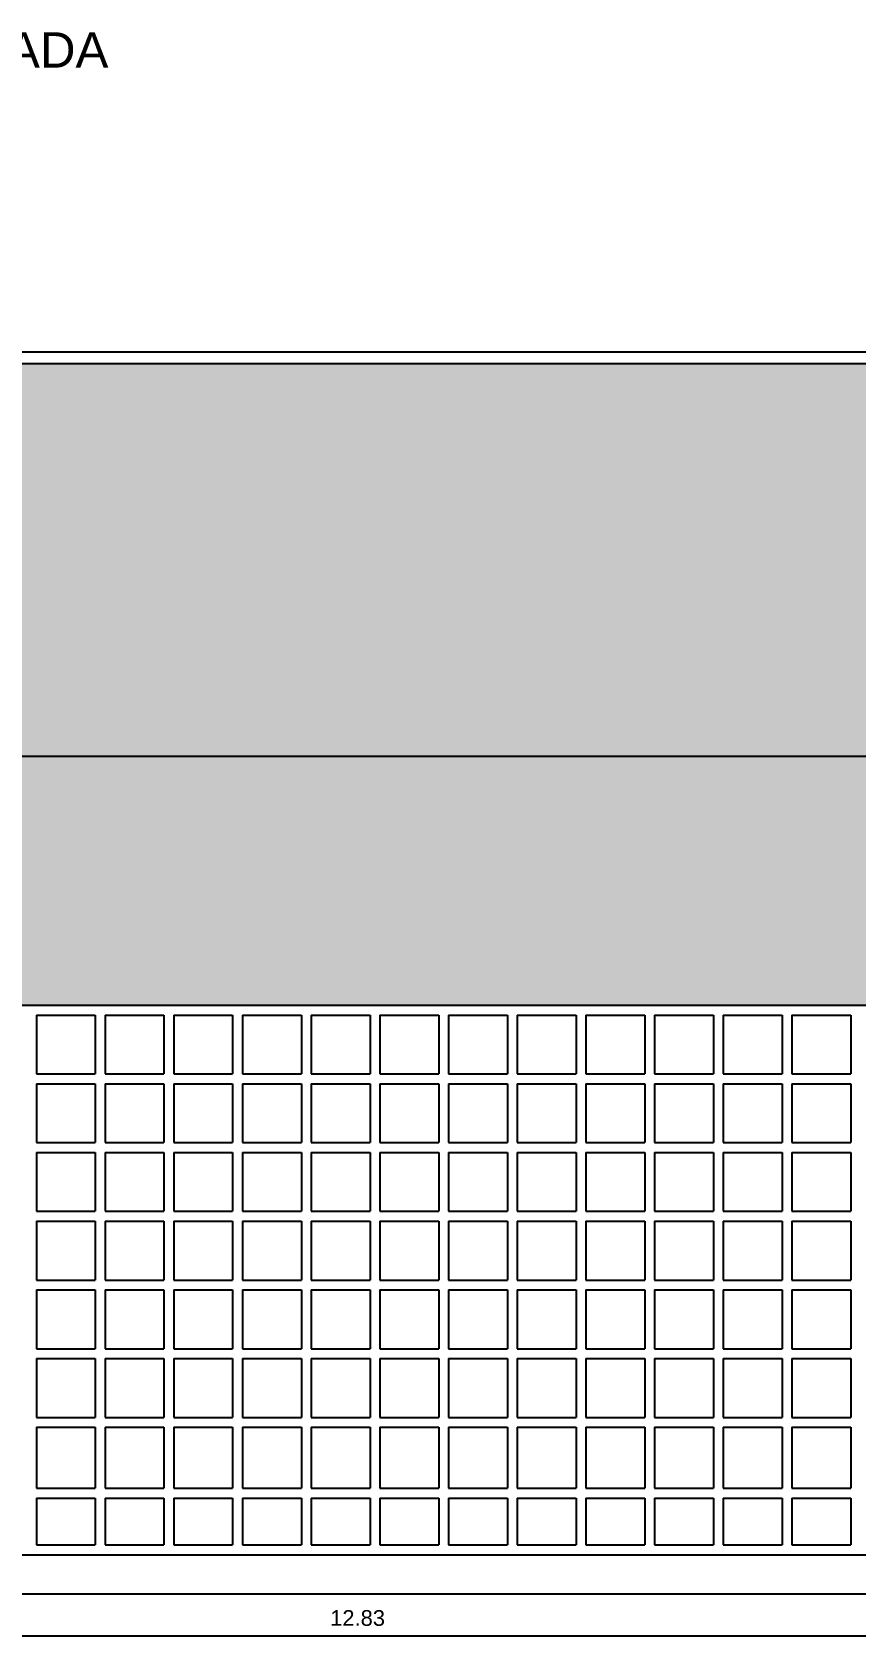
# Model space of a CAD drawing. Header units: millimetres. Extents: x 2125 to 3408, y 1171 to 1686.
# Drawn here: x 2705.23 to 2709.42, y 1515.23 to 1523.45 of the extents above; entities that cross this region are included whole.
import ezdxf

# ---------------------------------------------------------------- set-up
doc = ezdxf.new("R2010")
doc.units = ezdxf.units.MM
for name, color, linetype in [('Esquadrias_Portas', 2, 'Continuous'), ('PAREDE', 4, 'Continuous'), ('TEXTO02', 3, 'Continuous')]:
    doc.layers.add(name, color=color, linetype=linetype)
doc.styles.add('ROMANS', font='arial.ttf')
doc.styles.get("Standard").update_dxf_attribs({"font": 'arial.ttf'})
doc.dimstyles.new('ESCALA 50', dxfattribs={"dimtxt": 0.08, "dimasz": 0.02, "dimexe": 0.05, "dimexo": 0.05, "dimgap": 0.05, "dimtad": 1, "dimlfac": -10, "dimzin": 1, "dimdsep": 46, "dimtxsty": 'ROMANS', "dimblk1": 'PPC', "dimblk2": 'PPC', "dimsah": 1, "dimcen": 0.02, "dimclrd": 7, "dimclre": 7, "dimclrt": 3, "dimadec": 0, "dimazin": 0, "dimtfac": 1, "dimtix": 1, "dimtmove": 1, "dimatfit": 3, "dimldrblk": 'PPC', "dimfxl": 0, "dimtolj": 1, "dimtzin": 12, "dimarcsym": 0})

# ---------------------------------------------------------------- blocks, each defined once
blk = doc.blocks.new('PPC')
at = {"color": 2}
blk.add_circle((0, 0), 0.5, dxfattribs=at)
blk = doc.blocks.new('*D1134')
at = {"color": 7, "lineweight": -2, "transparency": 16777216}
for p, q in [((2700.4721, 1515.5797), (2700.4721, 1515.2297)), ((2713.2989, 1515.5797), (2713.2989, 1515.2297)), ((2700.4921, 1515.2797), (2713.2789, 1515.2797))]:
    blk.add_line(p, q, dxfattribs=at)
at = {"layer": 'DEFPOINTS', "color": 0, "transparency": 16777216}
for p in [(2700.4721, 1515.6932), (2713.2989, 1515.6932), (2713.2989, 1515.2797)]:
    blk.add_point(p, dxfattribs=at)
at = {"color": 7, "lineweight": -2, "transparency": 16777216, "xscale": 0.02, "yscale": 0.02, "zscale": 0.02, "rotation": 180}
blk.add_blockref('PPC', (2700.4721, 1515.2797), dxfattribs=at)
at = {"color": 7, "lineweight": -2, "transparency": 16777216, "xscale": 0.02, "yscale": 0.02, "zscale": 0.02}
blk.add_blockref('PPC', (2713.2989, 1515.2797), dxfattribs=at)
at = {"color": 3, "transparency": 16777216, "insert": (2706.8855, 1515.3705), "char_height": 0.08, "attachment_point": 5, "style": 'ROMANS'}
blk.add_mtext('\\A1;12.83', dxfattribs=at)

msp = doc.modelspace()

# ---------------------------------------------------------------- hatches: boundary and pattern name
at = {"transparency": 33554559}
h = msp.add_hatch(color=133, dxfattribs=at)
h.dxf.hatch_style = 1
h.paths.add_polyline_path([(2712.2989, 1521.7632), (2702.1006, 1521.7632), (2701.5641, 1519.7632), (2712.2989, 1519.7632)])
h.paths.add_polyline_path([(2702.4751, 1519.7669), (2705.2341, 1519.7669), (2705.2341, 1520.1378), (2702.4751, 1520.1378)], flags=24)
h.paths.add_polyline_path([(2701.9946, 1520.5243), (2704.851, 1520.5243), (2704.851, 1520.8952), (2701.9946, 1520.8952)], flags=24)
at = {"true_color": 0xe6e6e6, "transparency": 33554559}
h = msp.add_hatch(color=254, dxfattribs=at)
h.dxf.hatch_style = 1
h.paths.add_polyline_path([(2691.3489, 1515.6932), (2691.3489, 1519.0032), (2690.9489, 1519.0032), (2690.9489, 1519.4032), (2691.3489, 1519.4032), (2691.3489, 1519.7632), (2681.1989, 1519.7632), (2681.1989, 1516.7132), (2682.6989, 1516.7132), (2682.6989, 1516.5865), (2682.5989, 1516.5865), (2682.5989, 1515.6932)])
h.paths.add_polyline_path([(2687.1489, 1517.5932), (2687.1489, 1517.9932), (2688.1489, 1517.9932), (2688.1489, 1517.5932)], flags=16)
h.paths.add_polyline_path([(2687.1989, 1517.6432), (2687.1989, 1517.9432), (2688.0989, 1517.9432), (2688.0989, 1517.6432)], flags=0)
h.paths.add_polyline_path([(2686.4489, 1517.5932), (2684.4489, 1517.5932), (2684.4489, 1518.3932), (2686.4489, 1518.3932)], flags=16)
h.paths.add_polyline_path([(2687.2289, 1517.6732), (2687.2289, 1517.9132), (2688.0689, 1517.9132), (2688.0689, 1517.6732)], flags=0)
h.paths.add_polyline_path([(2686.3989, 1517.6432), (2684.4989, 1517.6432), (2684.4989, 1518.3432), (2686.3989, 1518.3432)], flags=0)
h.paths.add_polyline_path([(2686.3689, 1517.6732), (2684.5289, 1517.6732), (2684.5289, 1518.3132), (2686.3689, 1518.3132)], flags=0)
h.paths.add_polyline_path([(2687.1489, 1518.0932), (2687.1489, 1518.4932), (2688.1489, 1518.4932), (2688.1489, 1518.0932)], flags=16)
h.paths.add_polyline_path([(2687.1989, 1518.1432), (2687.1989, 1518.4432), (2688.0989, 1518.4432), (2688.0989, 1518.1432)], flags=0)
h.paths.add_polyline_path([(2687.2289, 1518.1732), (2687.2289, 1518.4132), (2688.0689, 1518.4132), (2688.0689, 1518.1732)], flags=0)
h.paths.add_polyline_path([(2688.9489, 1517.5932), (2688.9489, 1518.3932), (2690.9489, 1518.3932), (2690.9489, 1517.5932)], flags=16)
h.paths.add_polyline_path([(2688.9989, 1517.6432), (2688.9989, 1518.3432), (2690.8989, 1518.3432), (2690.8989, 1517.6432)], flags=0)
h.paths.add_polyline_path([(2689.0289, 1517.6732), (2689.0289, 1518.3132), (2690.8689, 1518.3132), (2690.8689, 1517.6732)], flags=0)
h.paths.add_polyline_path([(2683.5989, 1517.5932), (2681.5989, 1517.5932), (2681.5989, 1518.3932), (2683.5989, 1518.3932)], flags=16)
h.paths.add_polyline_path([(2683.5489, 1517.6432), (2681.6489, 1517.6432), (2681.6489, 1518.3432), (2683.5489, 1518.3432)], flags=0)
h.paths.add_polyline_path([(2683.5189, 1517.6732), (2681.6789, 1517.6732), (2681.6789, 1518.3132), (2683.5189, 1518.3132)], flags=0)
h.paths.add_polyline_path([(2701.5641, 1519.7632), (2701.4675, 1519.4032), (2701.8675, 1519.4032), (2701.8675, 1519.0032), (2701.3602, 1519.0032), (2701.2233, 1518.4932), (2712.2989, 1518.4932), (2712.2989, 1519.7632)])
h.paths.add_polyline_path([(2687.8344, 1518.441), (2690.8446, 1518.441), (2690.8446, 1519.1151), (2687.8344, 1519.1151)], flags=24)
h.paths.add_polyline_path([(2682.7616, 1516.2207), (2683.4086, 1516.2207), (2683.4086, 1516.2983), (2682.7616, 1516.2983)], flags=24)
h.paths.add_polyline_path([(2682.7691, 1516.1133), (2683.6945, 1516.1133), (2683.6945, 1516.2101), (2682.7691, 1516.2101)], flags=24)
h.paths.add_polyline_path([(2682.7725, 1515.8627), (2683.2562, 1515.8627), (2683.2562, 1515.9393), (2682.7725, 1515.9393)], flags=24)
h.paths.add_polyline_path([(2682.7691, 1515.9315), (2683.3645, 1515.9315), (2683.3645, 1516.0283), (2682.7691, 1516.0283)], flags=24)
h.paths.add_polyline_path([(2702.0335, 1518.574), (2704.7505, 1518.574), (2704.7505, 1519.2481), (2702.0335, 1519.2481)], flags=24)

# ---------------------------------------------------------------- linework, layer by layer
msp.add_line((2726.5139, 1515.4932), (2665.1364, 1515.4932))
at = {"layer": 'Esquadrias_Portas'}
for p, q in [((2702.1006, 1521.8232), (2712.3289, 1521.8232)), ((2702.1006, 1521.7632), (2712.3289, 1521.7632)), ((2701.5641, 1519.7632), (2712.2989, 1519.7632))]:
    msp.add_line(p, q, dxfattribs=at)
at = {"layer": 'PAREDE'}
for p, q in [((2701.2233, 1518.4932), (2713.2989, 1518.4932)), ((2705.2489, 1518.4432), (2705.2489, 1518.1432)), ((2705.2489, 1518.4432), (2705.5489, 1518.4432)), ((2705.5489, 1518.4432), (2705.5489, 1518.1432)), ((2705.5989, 1518.4432), (2705.5989, 1518.1432)), ((2705.5989, 1518.4432), (2705.8989, 1518.4432)), ((2705.8989, 1518.4432), (2705.8989, 1518.1432)), ((2705.9489, 1518.4432), (2705.9489, 1518.1432)), ((2705.9489, 1518.4432), (2706.2489, 1518.4432)), ((2706.2489, 1518.4432), (2706.2489, 1518.1432)), ((2706.2989, 1518.4432), (2706.2989, 1518.1432)), ((2706.2989, 1518.4432), (2706.5989, 1518.4432)), ((2706.5989, 1518.4432), (2706.5989, 1518.1432)), ((2706.6489, 1518.4432), (2706.6489, 1518.1432)), ((2706.6489, 1518.4432), (2706.9489, 1518.4432)), ((2706.9489, 1518.4432), (2706.9489, 1518.1432)), ((2706.9989, 1518.4432), (2706.9989, 1518.1432)), ((2706.9989, 1518.4432), (2707.2989, 1518.4432)), ((2707.2989, 1518.4432), (2707.2989, 1518.1432)), ((2707.3489, 1518.4432), (2707.3489, 1518.1432)), ((2707.3489, 1518.4432), (2707.6489, 1518.4432)), ((2707.6489, 1518.4432), (2707.6489, 1518.1432)), ((2707.6989, 1518.4432), (2707.6989, 1518.1432)), ((2707.6989, 1518.4432), (2707.9989, 1518.4432)), ((2707.9989, 1518.4432), (2707.9989, 1518.1432)), ((2708.0489, 1518.4432), (2708.0489, 1518.1432)), ((2708.0489, 1518.4432), (2708.3489, 1518.4432)), ((2708.3489, 1518.4432), (2708.3489, 1518.1432)), ((2708.3989, 1518.4432), (2708.3989, 1518.1432)), ((2708.3989, 1518.4432), (2708.6989, 1518.4432)), ((2708.6989, 1518.4432), (2708.6989, 1518.1432)), ((2708.7489, 1518.4432), (2708.7489, 1518.1432)), ((2708.7489, 1518.4432), (2709.0489, 1518.4432)), ((2709.0489, 1518.4432), (2709.0489, 1518.1432)), ((2709.0989, 1518.4432), (2709.0989, 1518.1432)), ((2709.0989, 1518.4432), (2709.3989, 1518.4432)), ((2709.3989, 1518.4432), (2709.3989, 1518.1432)), ((2705.2489, 1518.1432), (2705.5489, 1518.1432)), ((2705.2489, 1518.0932), (2705.2489, 1517.7932)), ((2705.2489, 1518.0932), (2705.5489, 1518.0932)), ((2705.5489, 1518.0932), (2705.5489, 1517.7932)), ((2705.5989, 1518.1432), (2705.8989, 1518.1432)), ((2705.5989, 1518.0932), (2705.5989, 1517.7932)), ((2705.5989, 1518.0932), (2705.8989, 1518.0932)), ((2705.8989, 1518.0932), (2705.8989, 1517.7932)), ((2705.9489, 1518.1432), (2706.2489, 1518.1432)), ((2705.9489, 1518.0932), (2705.9489, 1517.7932)), ((2705.9489, 1518.0932), (2706.2489, 1518.0932)), ((2706.2489, 1518.0932), (2706.2489, 1517.7932)), ((2706.2989, 1518.1432), (2706.5989, 1518.1432)), ((2706.2989, 1518.0932), (2706.2989, 1517.7932)), ((2706.2989, 1518.0932), (2706.5989, 1518.0932)), ((2706.5989, 1518.0932), (2706.5989, 1517.7932)), ((2706.6489, 1518.1432), (2706.9489, 1518.1432)), ((2706.6489, 1518.0932), (2706.6489, 1517.7932)), ((2706.6489, 1518.0932), (2706.9489, 1518.0932)), ((2706.9489, 1518.0932), (2706.9489, 1517.7932)), ((2706.9989, 1518.1432), (2707.2989, 1518.1432)), ((2706.9989, 1518.0932), (2706.9989, 1517.7932)), ((2706.9989, 1518.0932), (2707.2989, 1518.0932)), ((2707.2989, 1518.0932), (2707.2989, 1517.7932)), ((2707.3489, 1518.1432), (2707.6489, 1518.1432)), ((2707.3489, 1518.0932), (2707.3489, 1517.7932)), ((2707.3489, 1518.0932), (2707.6489, 1518.0932)), ((2707.6489, 1518.0932), (2707.6489, 1517.7932)), ((2707.6989, 1518.1432), (2707.9989, 1518.1432)), ((2707.6989, 1518.0932), (2707.6989, 1517.7932)), ((2707.6989, 1518.0932), (2707.9989, 1518.0932)), ((2707.9989, 1518.0932), (2707.9989, 1517.7932)), ((2708.0489, 1518.1432), (2708.3489, 1518.1432)), ((2708.0489, 1518.0932), (2708.0489, 1517.7932)), ((2708.0489, 1518.0932), (2708.3489, 1518.0932)), ((2708.3489, 1518.0932), (2708.3489, 1517.7932)), ((2708.3989, 1518.1432), (2708.6989, 1518.1432)), ((2708.3989, 1518.0932), (2708.3989, 1517.7932)), ((2708.3989, 1518.0932), (2708.6989, 1518.0932)), ((2708.6989, 1518.0932), (2708.6989, 1517.7932)), ((2708.7489, 1518.1432), (2709.0489, 1518.1432)), ((2708.7489, 1518.0932), (2708.7489, 1517.7932)), ((2708.7489, 1518.0932), (2709.0489, 1518.0932)), ((2709.0489, 1518.0932), (2709.0489, 1517.7932)), ((2709.0989, 1518.1432), (2709.3989, 1518.1432)), ((2709.0989, 1518.0932), (2709.0989, 1517.7932)), ((2709.0989, 1518.0932), (2709.3989, 1518.0932)), ((2709.3989, 1518.0932), (2709.3989, 1517.7932)), ((2705.2489, 1517.7932), (2705.5489, 1517.7932)), ((2705.2489, 1517.7432), (2705.2489, 1517.4432)), ((2705.2489, 1517.7432), (2705.5489, 1517.7432)), ((2705.5489, 1517.7432), (2705.5489, 1517.4432)), ((2705.5989, 1517.7932), (2705.8989, 1517.7932)), ((2705.5989, 1517.7432), (2705.5989, 1517.4432)), ((2705.5989, 1517.7432), (2705.8989, 1517.7432)), ((2705.8989, 1517.7432), (2705.8989, 1517.4432)), ((2705.9489, 1517.7932), (2706.2489, 1517.7932)), ((2705.9489, 1517.7432), (2705.9489, 1517.4432)), ((2705.9489, 1517.7432), (2706.2489, 1517.7432)), ((2706.2489, 1517.7432), (2706.2489, 1517.4432)), ((2706.2989, 1517.7932), (2706.5989, 1517.7932)), ((2706.2989, 1517.7432), (2706.2989, 1517.4432)), ((2706.2989, 1517.7432), (2706.5989, 1517.7432)), ((2706.5989, 1517.7432), (2706.5989, 1517.4432)), ((2706.6489, 1517.7932), (2706.9489, 1517.7932)), ((2706.6489, 1517.7432), (2706.6489, 1517.4432)), ((2706.6489, 1517.7432), (2706.9489, 1517.7432)), ((2706.9489, 1517.7432), (2706.9489, 1517.4432)), ((2706.9989, 1517.7932), (2707.2989, 1517.7932)), ((2706.9989, 1517.7432), (2706.9989, 1517.4432)), ((2706.9989, 1517.7432), (2707.2989, 1517.7432)), ((2707.2989, 1517.7432), (2707.2989, 1517.4432)), ((2707.3489, 1517.7932), (2707.6489, 1517.7932)), ((2707.3489, 1517.7432), (2707.3489, 1517.4432)), ((2707.3489, 1517.7432), (2707.6489, 1517.7432)), ((2707.6489, 1517.7432), (2707.6489, 1517.4432)), ((2707.6989, 1517.7932), (2707.9989, 1517.7932)), ((2707.6989, 1517.7432), (2707.6989, 1517.4432)), ((2707.6989, 1517.7432), (2707.9989, 1517.7432)), ((2707.9989, 1517.7432), (2707.9989, 1517.4432)), ((2708.0489, 1517.7932), (2708.3489, 1517.7932)), ((2708.0489, 1517.7432), (2708.0489, 1517.4432)), ((2708.0489, 1517.7432), (2708.3489, 1517.7432)), ((2708.3489, 1517.7432), (2708.3489, 1517.4432)), ((2708.3989, 1517.7932), (2708.6989, 1517.7932)), ((2708.3989, 1517.7432), (2708.3989, 1517.4432)), ((2708.3989, 1517.7432), (2708.6989, 1517.7432)), ((2708.6989, 1517.7432), (2708.6989, 1517.4432)), ((2708.7489, 1517.7932), (2709.0489, 1517.7932)), ((2708.7489, 1517.7432), (2708.7489, 1517.4432)), ((2708.7489, 1517.7432), (2709.0489, 1517.7432)), ((2709.0489, 1517.7432), (2709.0489, 1517.4432)), ((2709.0989, 1517.7932), (2709.3989, 1517.7932)), ((2709.0989, 1517.7432), (2709.0989, 1517.4432)), ((2709.0989, 1517.7432), (2709.3989, 1517.7432)), ((2709.3989, 1517.7432), (2709.3989, 1517.4432)), ((2705.2489, 1517.4432), (2705.5489, 1517.4432)), ((2705.5989, 1517.4432), (2705.8989, 1517.4432)), ((2705.9489, 1517.4432), (2706.2489, 1517.4432)), ((2706.2989, 1517.4432), (2706.5989, 1517.4432)), ((2706.6489, 1517.4432), (2706.9489, 1517.4432)), ((2706.9989, 1517.4432), (2707.2989, 1517.4432)), ((2707.3489, 1517.4432), (2707.6489, 1517.4432)), ((2707.6989, 1517.4432), (2707.9989, 1517.4432)), ((2708.0489, 1517.4432), (2708.3489, 1517.4432)), ((2708.3989, 1517.4432), (2708.6989, 1517.4432)), ((2708.7489, 1517.4432), (2709.0489, 1517.4432)), ((2709.0989, 1517.4432), (2709.3989, 1517.4432)), ((2705.2489, 1517.3932), (2705.2489, 1517.0932)), ((2705.2489, 1517.3932), (2705.5489, 1517.3932)), ((2705.5489, 1517.3932), (2705.5489, 1517.0932)), ((2705.5989, 1517.3932), (2705.5989, 1517.0932)), ((2705.5989, 1517.3932), (2705.8989, 1517.3932)), ((2705.8989, 1517.3932), (2705.8989, 1517.0932)), ((2705.9489, 1517.3932), (2705.9489, 1517.0932)), ((2705.9489, 1517.3932), (2706.2489, 1517.3932)), ((2706.2489, 1517.3932), (2706.2489, 1517.0932)), ((2706.2989, 1517.3932), (2706.2989, 1517.0932)), ((2706.2989, 1517.3932), (2706.5989, 1517.3932)), ((2706.5989, 1517.3932), (2706.5989, 1517.0932)), ((2706.6489, 1517.3932), (2706.6489, 1517.0932)), ((2706.6489, 1517.3932), (2706.9489, 1517.3932)), ((2706.9489, 1517.3932), (2706.9489, 1517.0932)), ((2706.9989, 1517.3932), (2706.9989, 1517.0932)), ((2706.9989, 1517.3932), (2707.2989, 1517.3932)), ((2707.2989, 1517.3932), (2707.2989, 1517.0932)), ((2707.3489, 1517.3932), (2707.3489, 1517.0932)), ((2707.3489, 1517.3932), (2707.6489, 1517.3932)), ((2707.6489, 1517.3932), (2707.6489, 1517.0932)), ((2707.6989, 1517.3932), (2707.6989, 1517.0932)), ((2707.6989, 1517.3932), (2707.9989, 1517.3932)), ((2707.9989, 1517.3932), (2707.9989, 1517.0932)), ((2708.0489, 1517.3932), (2708.0489, 1517.0932)), ((2708.0489, 1517.3932), (2708.3489, 1517.3932)), ((2708.3489, 1517.3932), (2708.3489, 1517.0932)), ((2708.3989, 1517.3932), (2708.3989, 1517.0932)), ((2708.3989, 1517.3932), (2708.6989, 1517.3932)), ((2708.6989, 1517.3932), (2708.6989, 1517.0932)), ((2708.7489, 1517.3932), (2708.7489, 1517.0932)), ((2708.7489, 1517.3932), (2709.0489, 1517.3932)), ((2709.0489, 1517.3932), (2709.0489, 1517.0932)), ((2709.0989, 1517.3932), (2709.0989, 1517.0932)), ((2709.0989, 1517.3932), (2709.3989, 1517.3932)), ((2709.3989, 1517.3932), (2709.3989, 1517.0932)), ((2705.2489, 1517.0932), (2705.5489, 1517.0932)), ((2705.5989, 1517.0932), (2705.8989, 1517.0932)), ((2705.9489, 1517.0932), (2706.2489, 1517.0932)), ((2706.2989, 1517.0932), (2706.5989, 1517.0932)), ((2706.6489, 1517.0932), (2706.9489, 1517.0932)), ((2706.9989, 1517.0932), (2707.2989, 1517.0932)), ((2707.3489, 1517.0932), (2707.6489, 1517.0932)), ((2707.6989, 1517.0932), (2707.9989, 1517.0932)), ((2708.0489, 1517.0932), (2708.3489, 1517.0932)), ((2708.3989, 1517.0932), (2708.6989, 1517.0932)), ((2708.7489, 1517.0932), (2709.0489, 1517.0932)), ((2709.0989, 1517.0932), (2709.3989, 1517.0932)), ((2705.2489, 1517.0432), (2705.2489, 1516.7432)), ((2705.2489, 1517.0432), (2705.5489, 1517.0432)), ((2705.5489, 1517.0432), (2705.5489, 1516.7432)), ((2705.5989, 1517.0432), (2705.5989, 1516.7432)), ((2705.5989, 1517.0432), (2705.8989, 1517.0432)), ((2705.8989, 1517.0432), (2705.8989, 1516.7432)), ((2705.9489, 1517.0432), (2705.9489, 1516.7432)), ((2705.9489, 1517.0432), (2706.2489, 1517.0432)), ((2706.2489, 1517.0432), (2706.2489, 1516.7432)), ((2706.2989, 1517.0432), (2706.2989, 1516.7432)), ((2706.2989, 1517.0432), (2706.5989, 1517.0432)), ((2706.5989, 1517.0432), (2706.5989, 1516.7432)), ((2706.6489, 1517.0432), (2706.6489, 1516.7432)), ((2706.6489, 1517.0432), (2706.9489, 1517.0432)), ((2706.9489, 1517.0432), (2706.9489, 1516.7432)), ((2706.9989, 1517.0432), (2706.9989, 1516.7432)), ((2706.9989, 1517.0432), (2707.2989, 1517.0432)), ((2707.2989, 1517.0432), (2707.2989, 1516.7432)), ((2707.3489, 1517.0432), (2707.3489, 1516.7432)), ((2707.3489, 1517.0432), (2707.6489, 1517.0432)), ((2707.6489, 1517.0432), (2707.6489, 1516.7432)), ((2707.6989, 1517.0432), (2707.6989, 1516.7432)), ((2707.6989, 1517.0432), (2707.9989, 1517.0432)), ((2707.9989, 1517.0432), (2707.9989, 1516.7432)), ((2708.0489, 1517.0432), (2708.0489, 1516.7432)), ((2708.0489, 1517.0432), (2708.3489, 1517.0432)), ((2708.3489, 1517.0432), (2708.3489, 1516.7432)), ((2708.3989, 1517.0432), (2708.3989, 1516.7432)), ((2708.3989, 1517.0432), (2708.6989, 1517.0432)), ((2708.6989, 1517.0432), (2708.6989, 1516.7432)), ((2708.7489, 1517.0432), (2708.7489, 1516.7432)), ((2708.7489, 1517.0432), (2709.0489, 1517.0432)), ((2709.0489, 1517.0432), (2709.0489, 1516.7432)), ((2709.0989, 1517.0432), (2709.0989, 1516.7432)), ((2709.0989, 1517.0432), (2709.3989, 1517.0432)), ((2709.3989, 1517.0432), (2709.3989, 1516.7432)), ((2705.2489, 1516.7432), (2705.5489, 1516.7432)), ((2705.2489, 1516.6932), (2705.2489, 1516.3932)), ((2705.2489, 1516.6932), (2705.5489, 1516.6932)), ((2705.5489, 1516.6932), (2705.5489, 1516.3932)), ((2705.5989, 1516.7432), (2705.8989, 1516.7432)), ((2705.5989, 1516.6932), (2705.5989, 1516.3932)), ((2705.5989, 1516.6932), (2705.8989, 1516.6932)), ((2705.8989, 1516.6932), (2705.8989, 1516.3932)), ((2705.9489, 1516.7432), (2706.2489, 1516.7432)), ((2705.9489, 1516.6932), (2705.9489, 1516.3932)), ((2705.9489, 1516.6932), (2706.2489, 1516.6932)), ((2706.2489, 1516.6932), (2706.2489, 1516.3932)), ((2706.2989, 1516.7432), (2706.5989, 1516.7432)), ((2706.2989, 1516.6932), (2706.2989, 1516.3932)), ((2706.2989, 1516.6932), (2706.5989, 1516.6932)), ((2706.5989, 1516.6932), (2706.5989, 1516.3932)), ((2706.6489, 1516.7432), (2706.9489, 1516.7432)), ((2706.6489, 1516.6932), (2706.6489, 1516.3932)), ((2706.6489, 1516.6932), (2706.9489, 1516.6932)), ((2706.9489, 1516.6932), (2706.9489, 1516.3932)), ((2706.9989, 1516.7432), (2707.2989, 1516.7432)), ((2706.9989, 1516.6932), (2706.9989, 1516.3932)), ((2706.9989, 1516.6932), (2707.2989, 1516.6932)), ((2707.2989, 1516.6932), (2707.2989, 1516.3932)), ((2707.3489, 1516.7432), (2707.6489, 1516.7432)), ((2707.3489, 1516.6932), (2707.3489, 1516.3932)), ((2707.3489, 1516.6932), (2707.6489, 1516.6932)), ((2707.6489, 1516.6932), (2707.6489, 1516.3932)), ((2707.6989, 1516.7432), (2707.9989, 1516.7432)), ((2707.6989, 1516.6932), (2707.6989, 1516.3932)), ((2707.6989, 1516.6932), (2707.9989, 1516.6932)), ((2707.9989, 1516.6932), (2707.9989, 1516.3932)), ((2708.0489, 1516.7432), (2708.3489, 1516.7432)), ((2708.0489, 1516.6932), (2708.0489, 1516.3932)), ((2708.0489, 1516.6932), (2708.3489, 1516.6932)), ((2708.3489, 1516.6932), (2708.3489, 1516.3932)), ((2708.3989, 1516.7432), (2708.6989, 1516.7432)), ((2708.3989, 1516.6932), (2708.3989, 1516.3932)), ((2708.3989, 1516.6932), (2708.6989, 1516.6932)), ((2708.6989, 1516.6932), (2708.6989, 1516.3932)), ((2708.7489, 1516.7432), (2709.0489, 1516.7432)), ((2708.7489, 1516.6932), (2708.7489, 1516.3932)), ((2708.7489, 1516.6932), (2709.0489, 1516.6932)), ((2709.0489, 1516.6932), (2709.0489, 1516.3932)), ((2709.0989, 1516.7432), (2709.3989, 1516.7432)), ((2709.0989, 1516.6932), (2709.0989, 1516.3932)), ((2709.0989, 1516.6932), (2709.3989, 1516.6932)), ((2709.3989, 1516.6932), (2709.3989, 1516.3932)), ((2705.2489, 1516.3932), (2705.5489, 1516.3932)), ((2705.2489, 1516.3432), (2705.2489, 1516.0323)), ((2705.2489, 1516.3432), (2705.5489, 1516.3432)), ((2705.5489, 1516.3432), (2705.5489, 1516.0323)), ((2705.5989, 1516.3932), (2705.8989, 1516.3932)), ((2705.5989, 1516.3432), (2705.5989, 1516.0323)), ((2705.5989, 1516.3432), (2705.8989, 1516.3432)), ((2705.8989, 1516.3432), (2705.8989, 1516.0323)), ((2705.9489, 1516.3932), (2706.2489, 1516.3932)), ((2705.9489, 1516.3432), (2705.9489, 1516.0323)), ((2705.9489, 1516.3432), (2706.2489, 1516.3432)), ((2706.2489, 1516.3432), (2706.2489, 1516.0323)), ((2706.2989, 1516.3932), (2706.5989, 1516.3932)), ((2706.2989, 1516.3432), (2706.2989, 1516.0323)), ((2706.2989, 1516.3432), (2706.5989, 1516.3432)), ((2706.5989, 1516.3432), (2706.5989, 1516.0323)), ((2706.6489, 1516.3932), (2706.9489, 1516.3932)), ((2706.6489, 1516.3432), (2706.6489, 1516.0323)), ((2706.6489, 1516.3432), (2706.9489, 1516.3432)), ((2706.9489, 1516.3432), (2706.9489, 1516.0323)), ((2706.9989, 1516.3932), (2707.2989, 1516.3932)), ((2706.9989, 1516.3432), (2706.9989, 1516.0323)), ((2706.9989, 1516.3432), (2707.2989, 1516.3432)), ((2707.2989, 1516.3432), (2707.2989, 1516.0323)), ((2707.3489, 1516.3932), (2707.6489, 1516.3932)), ((2707.3489, 1516.3432), (2707.3489, 1516.0323)), ((2707.3489, 1516.3432), (2707.6489, 1516.3432)), ((2707.6489, 1516.3432), (2707.6489, 1516.0323)), ((2707.6989, 1516.3932), (2707.9989, 1516.3932)), ((2707.6989, 1516.3432), (2707.6989, 1516.0323)), ((2707.6989, 1516.3432), (2707.9989, 1516.3432)), ((2707.9989, 1516.3432), (2707.9989, 1516.0323)), ((2708.0489, 1516.3932), (2708.3489, 1516.3932)), ((2708.0489, 1516.3432), (2708.0489, 1516.0323)), ((2708.0489, 1516.3432), (2708.3489, 1516.3432)), ((2708.3489, 1516.3432), (2708.3489, 1516.0323)), ((2708.3989, 1516.3932), (2708.6989, 1516.3932)), ((2708.3989, 1516.3432), (2708.3989, 1516.0323)), ((2708.3989, 1516.3432), (2708.6989, 1516.3432)), ((2708.6989, 1516.3432), (2708.6989, 1516.0323)), ((2708.7489, 1516.3932), (2709.0489, 1516.3932)), ((2708.7489, 1516.3432), (2708.7489, 1516.0323)), ((2708.7489, 1516.3432), (2709.0489, 1516.3432)), ((2709.0489, 1516.3432), (2709.0489, 1516.0323)), ((2709.0989, 1516.3932), (2709.3989, 1516.3932)), ((2709.0989, 1516.3432), (2709.0989, 1516.0323)), ((2709.0989, 1516.3432), (2709.3989, 1516.3432)), ((2709.3989, 1516.3432), (2709.3989, 1516.0323)), ((2705.2489, 1516.0323), (2705.5489, 1516.0323)), ((2705.5989, 1516.0323), (2705.8989, 1516.0323)), ((2705.9489, 1516.0323), (2706.2489, 1516.0323)), ((2706.2989, 1516.0323), (2706.5989, 1516.0323)), ((2706.6489, 1516.0323), (2706.9489, 1516.0323)), ((2706.9989, 1516.0323), (2707.2989, 1516.0323)), ((2707.3489, 1516.0323), (2707.6489, 1516.0323)), ((2707.6989, 1516.0323), (2707.9989, 1516.0323)), ((2708.0489, 1516.0323), (2708.3489, 1516.0323)), ((2708.3989, 1516.0323), (2708.6989, 1516.0323)), ((2708.7489, 1516.0323), (2709.0489, 1516.0323)), ((2709.0989, 1516.0323), (2709.3989, 1516.0323)), ((2705.2489, 1515.9823), (2705.2489, 1515.7432)), ((2705.2489, 1515.9823), (2705.5489, 1515.9823)), ((2705.5489, 1515.9823), (2705.5489, 1515.7432)), ((2705.5989, 1515.9823), (2705.5989, 1515.7432)), ((2705.5989, 1515.9823), (2705.8989, 1515.9823)), ((2705.8989, 1515.9823), (2705.8989, 1515.7432)), ((2705.9489, 1515.9823), (2705.9489, 1515.7432)), ((2705.9489, 1515.9823), (2706.2489, 1515.9823)), ((2706.2489, 1515.9823), (2706.2489, 1515.7432)), ((2706.2989, 1515.9823), (2706.2989, 1515.7432)), ((2706.2989, 1515.9823), (2706.5989, 1515.9823)), ((2706.5989, 1515.9823), (2706.5989, 1515.7432)), ((2706.6489, 1515.9823), (2706.6489, 1515.7432)), ((2706.6489, 1515.9823), (2706.9489, 1515.9823)), ((2706.9489, 1515.9823), (2706.9489, 1515.7432)), ((2706.9989, 1515.9823), (2706.9989, 1515.7432)), ((2706.9989, 1515.9823), (2707.2989, 1515.9823)), ((2707.2989, 1515.9823), (2707.2989, 1515.7432)), ((2707.3489, 1515.9823), (2707.3489, 1515.7432)), ((2707.3489, 1515.9823), (2707.6489, 1515.9823)), ((2707.6489, 1515.9823), (2707.6489, 1515.7432)), ((2707.6989, 1515.9823), (2707.6989, 1515.7432)), ((2707.6989, 1515.9823), (2707.9989, 1515.9823)), ((2707.9989, 1515.9823), (2707.9989, 1515.7432)), ((2708.0489, 1515.9823), (2708.0489, 1515.7432)), ((2708.0489, 1515.9823), (2708.3489, 1515.9823)), ((2708.3489, 1515.9823), (2708.3489, 1515.7432)), ((2708.3989, 1515.9823), (2708.3989, 1515.7432)), ((2708.3989, 1515.9823), (2708.6989, 1515.9823)), ((2708.6989, 1515.9823), (2708.6989, 1515.7432)), ((2708.7489, 1515.9823), (2708.7489, 1515.7432)), ((2708.7489, 1515.9823), (2709.0489, 1515.9823)), ((2709.0489, 1515.9823), (2709.0489, 1515.7432)), ((2709.0989, 1515.9823), (2709.0989, 1515.7432)), ((2709.0989, 1515.9823), (2709.3989, 1515.9823)), ((2709.3989, 1515.9823), (2709.3989, 1515.7432)), ((2665.5614, 1515.6932), (2726.3639, 1515.6932)), ((2705.2489, 1515.7432), (2705.5489, 1515.7432)), ((2705.5989, 1515.7432), (2705.8989, 1515.7432)), ((2705.9489, 1515.7432), (2706.2489, 1515.7432)), ((2706.2989, 1515.7432), (2706.5989, 1515.7432)), ((2706.6489, 1515.7432), (2706.9489, 1515.7432)), ((2706.9989, 1515.7432), (2707.2989, 1515.7432)), ((2707.3489, 1515.7432), (2707.6489, 1515.7432)), ((2707.6989, 1515.7432), (2707.9989, 1515.7432)), ((2708.0489, 1515.7432), (2708.3489, 1515.7432)), ((2708.3989, 1515.7432), (2708.6989, 1515.7432)), ((2708.7489, 1515.7432), (2709.0489, 1515.7432)), ((2709.0989, 1515.7432), (2709.3989, 1515.7432))]:
    msp.add_line(p, q, dxfattribs=at)

# ---------------------------------------------------------------- texts
at = {"layer": 'TEXTO02', "ltscale": 0.0001, "insert": (2702.6963, 1523.451), "char_height": 0.18, "attachment_point": 1}
msp.add_mtext('PINTURA TEXTURIZADA \\PCOR VERDE ÁGUA ', dxfattribs=at)

# ---------------------------------------------------------------- dimensions: what is measured, and where the dimension line sits
dim = msp.add_linear_dim(base=(2713.2989, 1515.2797), p1=(2700.4721, 1515.6932), p2=(2713.2989, 1515.6932), dimstyle='ESCALA 50', override={"dimfxl": 0.3, "dimfxlon": 1})
dim.commit()
dim.dimension.update_dxf_attribs({"geometry": '*D1134', "text_midpoint": (2706.8855, 1515.3705)})

doc.saveas('drawing.dxf')
